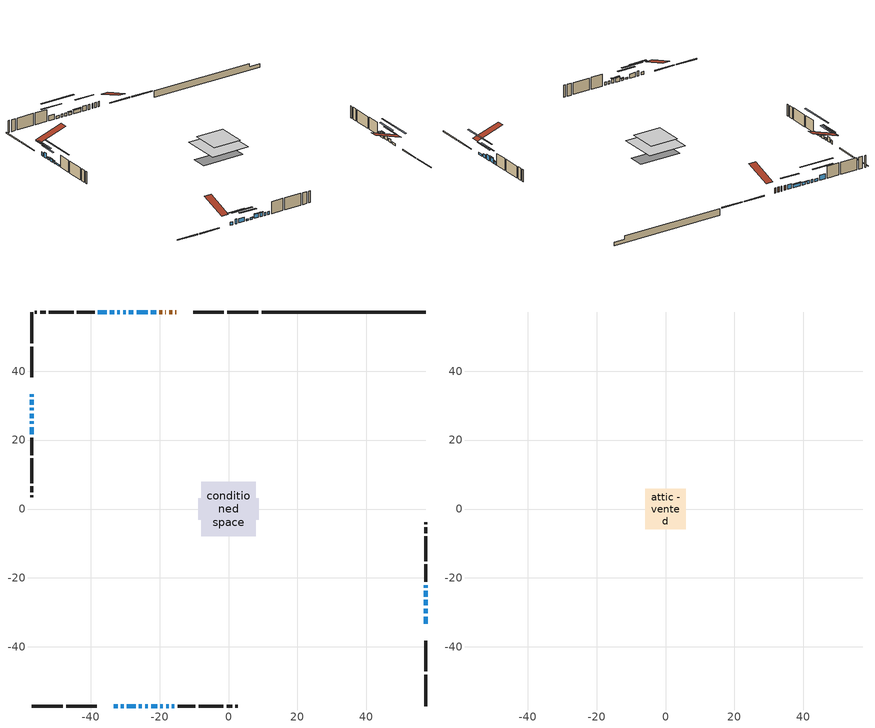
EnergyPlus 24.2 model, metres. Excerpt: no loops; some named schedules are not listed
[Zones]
conditioned space
 floor outside (Floor1 construction): -2.36,-2.36 -2.36,2.36 2.36,2.36 2.36,-2.36 z0.7
 floor adiabatic (AdiabaticFloorConstruction): -7.95,-7.95 -7.95,7.95 7.95,7.95 7.95,-7.95 z3.14
 floor foundation (Slab1 construction): -8.78,-3.11 -8.78,3.11 8.78,3.11 8.78,-3.11 z-2.04
 wall outside (RimJoist1 construction): 8.67,57.15 -0.43,57.15 / -57.15,-57.15 -48.04,-57.15 / -57.15,57.15 -57.15,48.04 / 57.15,-57.15 57.15,-48.04 z0.7:1
 wall outside (RimJoist2 construction): -1.36,57.15 -10.28,57.15 / -47.12,-57.15 -38.2,-57.15 / -57.15,47.12 -57.15,38.2 / 57.15,-47.12 57.15,-38.2 z0.7:1
 wall outside (AdiabaticWallConstruction 1): -15.14,57.15 -15.46,57.15 / -16.39,57.15 -17.21,57.15 / -18.14,57.15 -18.36,57.15 / -19.29,57.15 -20.1,57.15 z0.7:2.73
 wall outside (AdiabaticWallConstruction): -33.33,-57.15 -32.12,-57.15 / -29.85,57.15 -30.6,57.15 / -31.53,57.15 -32.27,57.15 / -18.09,-57.15 -17.34,-57.15 / -16.41,-57.15 -15.67,-57.15 z0.7:1.92; -21.02,57.15 -22.55,57.15 / -31.2,-57.15 -30.46,-57.15 / 57.15,-27.99 57.15,-26.34 / 57.15,-25.41 57.15,-23.76 z0.7:2.68; -57.15,33.33 -57.15,32.57 z0.7:2.15; -57.15,31.64 -57.15,30.29 / -35.35,57.15 -37.91,57.15 z0.7:2.73; -57.15,29.37 -57.15,28.62 / -57.15,25.45 -57.15,24.71 z0.7:1.74; -57.15,27.7 -57.15,26.38 / -27.61,57.15 -28.93,57.15 z0.7:1.82; -23.48,57.15 -26.68,57.15 / 57.15,-30.27 57.15,-28.92 z0.7:2.05; -29.53,-57.15 -26.94,-57.15 / -22.43,-57.15 -20.7,-57.15 / -19.78,-57.15 -19.01,-57.15 z0.7:2.4; -26.01,-57.15 -25.15,-57.15 / -24.22,-57.15 -23.36,-57.15 z0.7:1.36; 57.15,-33.33 57.15,-31.2 / -57.15,23.78 -57.15,21.65 z0.7:1.46; -33.2,57.15 -34.42,57.15 z0.7:1.72; 57.15,-22.83 57.15,-22.09 z0.7:1.84
 wall outside (Wall1 construction): -38.84,57.15 -43.97,57.15 / -14.74,-57.15 -9.61,-57.15 / -57.15,20.72 -57.15,15.59 / 57.15,-21.16 57.15,-16.03 z0.7:5.58
 wall outside (Wall2 construction): -44.9,57.15 -52.08,57.15 / -8.68,-57.15 -1.5,-57.15 / -57.15,14.66 -57.15,7.48 / 57.15,-15.1 57.15,-7.93 z0.7:5.58
 wall outside (Wall3 construction): -53.01,57.15 -54.65,57.15 / -0.57,-57.15 1.07,-57.15 / -57.15,6.55 -57.15,4.91 / 57.15,-7 57.15,-5.35 z0.7:5.58
 wall outside (Wall4 construction): -55.58,57.15 -56.22,57.15 / 2,-57.15 2.64,-57.15 / -57.15,3.98 -57.15,3.34 / 57.15,-4.43 57.15,-3.79 z0.7:5.58
 wall foundation (FoundationWall1 construction): 9.6,57.15,-2.04 9.6,57.15,0.7 52.39,57.15,0.7 52.39,57.15,-0.68 57.15,57.15,-0.68 57.15,57.15,-2.04
 window (WindowConstruction 19): -33.33,-57.15 -32.12,-57.15 z0.7:1.92
 window (WindowConstruction 5): -21.02,57.15 -22.55,57.15 z0.7:2.68
 window (WindowConstruction 6): -31.2,-57.15 -30.46,-57.15 z0.7:2.68
 window (WindowConstruction 7): -57.15,33.33 -57.15,32.57 z0.7:2.15
 window (WindowConstruction 8): -57.15,31.64 -57.15,30.29 z0.7:2.73
 window (WindowConstruction 9): -57.15,29.36 -57.15,28.63 z0.7:1.74
 window (WindowConstruction 10): -57.15,27.7 -57.15,26.38 z0.7:1.82
 window (WindowConstruction 11): -23.48,57.15 -26.68,57.15 z0.7:2.05
 window (WindowConstruction 12): -27.61,57.15 -28.93,57.15 z0.7:1.82
 window (WindowConstruction 13): -29.53,-57.15 -26.94,-57.15 z0.7:2.4
 window (WindowConstruction 14): -26.01,-57.15 -25.15,-57.15 z0.7:1.36
 window (WindowConstruction 15): -24.22,-57.15 -23.36,-57.15 z0.7:1.36
 window (WindowConstruction 16): -22.43,-57.15 -20.7,-57.15 z0.7:2.4
 window (WindowConstruction 17): -19.78,-57.15 -19.01,-57.15 z0.7:2.4
 window (WindowConstruction 18): -57.15,25.45 -57.15,24.71 z0.7:1.74
 window (WindowConstruction 25): -29.86,57.15 -30.6,57.15 z0.7:1.92
 window (WindowConstruction 20): -31.53,57.15 -32.27,57.15 z0.7:1.92
 window (WindowConstruction 26): -18.08,-57.15 -17.34,-57.15 z0.7:1.92
 window (WindowConstruction 22): 57.15,-33.33 57.15,-31.2 z0.7:1.46
 window (WindowConstruction 23): -33.2,57.15 -34.42,57.15 z0.7:1.71
 window (WindowConstruction 24): -57.15,23.78 -57.15,21.65 z0.7:1.46
 window (WindowConstruction 21): -16.41,-57.15 -15.67,-57.15 z0.7:1.92
 window (WindowConstruction): 57.15,-30.27 57.15,-28.92 z0.7:2.05
 window (WindowConstruction 1): 57.15,-27.99 57.15,-26.34 z0.7:2.68
 window (WindowConstruction 2): 57.15,-25.41 57.15,-23.76 z0.7:2.68
 window (WindowConstruction 3): 57.15,-22.83 57.15,-22.09 z0.7:1.84
 window (WindowConstruction 4): -35.35,57.15 -37.91,57.15 z0.7:2.73
 door (Door): -15.15,57.15 -15.46,57.15 z0.7:2.73
 door (Door 1): -16.39,57.15 -17.21,57.15 z0.7:2.73
 door (Door 2): -18.14,57.15 -18.36,57.15 z0.7:2.73
 door (Door 3): -19.29,57.15 -20.1,57.15 z0.7:2.73
 ceiling adiabatic (AdiabaticFloorConstruction): 7.95,-7.95 7.95,7.95 -7.95,7.95 -7.95,-7.95 z3.14
attic - vented
 floor to conditioned space (Floor2 construction Reversed): -5.86,-5.86 -5.86,5.86 5.86,5.86 5.86,-5.86 z5.58
 roof outside (Roof1 construction): -14.22,57.15,5.58 -14.22,45.73,9.38 -11.21,45.73,9.38 -11.21,57.15,5.58; -34.26,-57.15,5.58 -34.26,-45.73,9.38 -37.27,-45.73,9.38 -37.27,-57.15,5.58; -57.15,34.26,5.58 -45.73,34.26,9.38 -45.73,37.27,9.38 -57.15,37.27,5.58; 57.15,-34.26,5.58 45.73,-34.26,9.38 45.73,-37.27,9.38 57.15,-37.27,5.58
shading: -25.95,57.15 -17.63,57.15 -17.63,57.56 -25.95,57.56 z6.08; -27.06,-57.15 -34.59,-57.15 -34.59,-57.56 -27.06,-57.56 z6.08; -57.15,29.17 -57.15,36.73 -57.56,36.73 -57.56,29.17 z5.55; -57.15,26.89 -57.15,35.04 -57.56,35.04 -57.56,26.89 z6.13; -57.15,25.23 -57.15,32.76 -57.56,32.76 -57.56,25.23 z5.14; -57.15,26.18 -57.15,27.9 -57.56,27.9 -57.56,26.18 z2.02; -26.88,57.15 -23.28,57.15 -23.28,57.56 -26.88,57.56 z2.25; -29.13,57.15 -27.41,57.15 -27.41,57.56 -29.13,57.56 z2.02; -23.54,-57.15 -32.93,-57.15 -32.93,-57.56 -23.54,-57.56 z5.8; -21.75,-57.15 -29.41,-57.15 -29.41,-57.56 -21.75,-57.56 z4.76; -23.16,-57.15 -24.42,-57.15 -24.42,-57.56 -23.16,-57.56 z1.56; -20.5,-57.15 -22.63,-57.15 -22.63,-57.56 -20.5,-57.56 z2.6; -18.81,-57.15 -19.98,-57.15 -19.98,-57.56 -18.81,-57.56 z2.6; -57.15,24.51 -57.15,25.65 -57.56,25.65 -57.56,24.51 z1.94; 57.15,-24.45 57.15,-40.08 57.56,-40.08 57.56,-24.45 z8.21; -41.17,57.15 -26.45,57.15 -26.45,57.56 -41.17,57.56 z8.47; -57.15,14.9 -57.15,30.53 -57.56,30.53 -57.56,14.9 z8.21; 57.15,-25.52 57.15,-33.67 57.56,-33.67 57.56,-25.52 z5.45; 57.15,-22.94 57.15,-31.39 57.56,-31.39 57.56,-22.94 z6.08; 57.15,-23.56 57.15,-25.61 57.56,-25.61 57.56,-23.56 z2.88; 57.15,-21.89 57.15,-23.03 57.56,-23.03 57.56,-21.89 z2.04; -41.31,57.15 -31.95,57.15 -31.95,57.56 -41.31,57.56 z6.13
[Building]
Building 1: Terrain=Suburbs
[Site:Location]
Toronto City Centre_ON: Latitude {deg}=43.63; Longitude {deg}=-79.39; Time Zone {hr}=-5; Elevation {m}=77; Keep Site Location Information=Yes
[Site:GroundTemperature:Shallow]
5.01852, 3.26908, 3.12898, 3.95918, 7.29196, 10.6092, 13.4851, 15.3069, 15.4617, 13.9799, 11.1774, 7.9619
[Site:WaterMainsTemperature]
Calculation Method=Schedule; Temperature Schedule=mains temperature schedule
[Material] Roughness=Rough; Thermal Absorptance=0.9
Name | Thickness {m} | Conductivity {W/m-K} | Density {kg/m3} | Specific Heat {J/kg-K} | Solar Absorptance | Visible Absorptance
asphalt or fiberglass shingles | 0.00635 | 0.162714 | 1121.4 | 1465.45 | 0.4 | 0.4
ceiling loosefill ins | 0.169333 | 0.0480833 | 16.02 | 1046.75 | 0.7 | 0.7
ceiling stud and cavity | 0.1397 | 0.505323 | 65.682 | 1177.47 | 0.7 | 0.7
concrete 4.0 in. | 0.1016 | 1.803125 | 2242.8 | 837.4 | 0.7 | 0.7
concrete 8.0 in. | 0.2032 | 1.803125 | 2242.8 | 837.4 | 0.7 | 0.7
door material | 0.04445 | 0.0451087 | 512.64 | 1214.23 | 0.7 | 0.7
door material 1 | 0.04445 | 0.188738 | 512.64 | 1214.23 | 0.7 | 0.7
exterior vertical ins | 0.00568569 | 0.029427 | 32.04 | 1214.23 | 0.7 | 0.7
floor covering | 0.0127 | 0.0433444 | 54.468 | 1339.84 | 0.6 | 0.6
floor rigid ins; rim joist rigid ins; wall rigid ins | 0.051816 | 0.029427 | 32.04 | 1214.23 | 0.7 | 0.7
floor rigid ins 1; wall rigid ins 1 | 0.512978 | 0.029427 | 32.04 | 1214.23 | 0.7 | 0.7
floor stud and cavity | 0.1397 | 0.0876467 | 92.3553 | 1139.71 | 0.7 | 0.7
floor stud and cavity 1 | 0.1397 | 1.75129 | 37.0049 | 1207.88 | 0.7 | 0.7
furniture material conditioned space 1 | 0.1524 | 0.115458 | 640.8 | 1214.23 | 0.6 | 0.6
gypsum board | 0.0127 | 0.160291 | 801 | 837.4 | 0.6 | 0.6
gypsum board 1 | 0.0127 | 0.160291 | 801 | 837.4 | 0.7 | 0.7
osb sheathing 0.5 in. | 0.0127 | 0.115458 | 512.64 | 1214.23 | 0.7 | 0.7
osb sheathing 0.75 in. | 0.01905 | 0.115458 | 512.64 | 1214.23 | 0.7 | 0.7
osb sheathing 2.0 in. | 0.0508 | 0.115458 | 512.64 | 1214.23 | 0.7 | 0.7
rim joist stud and cavity | 0.0508 | 0.035201 | 125.044 | 1163.47 | 0.6 | 0.6
rim joist stud and cavity 1 | 0.0508 | 0.305033 | 125.044 | 1163.47 | 0.6 | 0.6
wall stud and cavity | 0.1397 | 0.155872 | 139.0536 | 1170.24 | 0.7 | 0.7
wall stud and cavity 1 | 0.1397 | 0.154959 | 139.0536 | 1170.24 | 0.7 | 0.7
wall stud and cavity 2 | 0.1397 | 0.221619 | 139.0536 | 1170.24 | 0.7 | 0.7
wall stud and cavity 3 | 0.1397 | 0.123847 | 139.0536 | 1170.24 | 0.7 | 0.7
wall stud and cavity 4 | 0.0889 | 0.380278 | 52.3479 | 1209.89 | 0.7 | 0.7
wall stud and cavity 5 | 0.0889 | 0.391764 | 83.0341 | 1211.67 | 0.7 | 0.7
wood siding | 0.0254 | 0.102417 | 544.68 | 1172.36 | 0.4 | 0.4
wood siding 1; wood siding 2; wood siding 3 | 0.0254 | 0.102417 | 544.68 | 1172.36 | 0.7 | 0.7
[WindowMaterial:SimpleGlazingSystem]
Name | U-Factor {W/m2-K} | Solar Heat Gain Coefficient
WindowMaterial | 2.21556 | 0.58
WindowMaterial 1 | 2.1355 | 0.61
WindowMaterial 10 | 2.10824 | 0.64
WindowMaterial 11 | 2.25019 | 0.56
WindowMaterial 12 | 2.274039 | 0.55
WindowMaterial 13 | 2.30356 | 0.57
WindowMaterial 14 | 2.30754 | 0.54
WindowMaterial 15 | 2.38022 | 0.51
WindowMaterial 16 | 1.893613 | 0.52
WindowMaterial 17 | 1.87204 | 0.53
WindowMaterial 18 | 3.01672 | 0.51
WindowMaterial 19 | 2.94518 | 0.59
WindowMaterial 2 | 2.36545 | 0.51
WindowMaterial 3 | 2.08439 | 0.63
WindowMaterial 4 | 2.18546 | 0.61
WindowMaterial 5 | 2.19284 | 0.61
WindowMaterial 6 | 2.32571 | 0.53
WindowMaterial 7 | 2.163318 | 0.6
WindowMaterial 8 | 2.254166 | 0.59
WindowMaterial 9 | 2.15367 | 0.62
[Construction]
AdiabaticFloorConstruction: floor stud and cavity 1, floor rigid ins 1, osb sheathing 0.75 in., floor covering
AdiabaticWallConstruction: wood siding 2, wall rigid ins 1, wall stud and cavity 4, gypsum board
AdiabaticWallConstruction 1: wood siding 3, wall rigid ins 1, wall stud and cavity 4, gypsum board
Door; Door 1; Door 2: door material
Door 3: door material 1
Floor1 construction: floor stud and cavity, floor rigid ins, osb sheathing 0.75 in., floor covering
Floor2 construction Reversed: gypsum board, ceiling stud and cavity, ceiling loosefill ins
FoundationWall1 construction: concrete 8.0 in., gypsum board 1
furniture construction conditioned space 1: furniture material conditioned space 1
PartitionWallConstruction: gypsum board, wall stud and cavity 5, gypsum board
RimJoist1 construction: wood siding 1, rim joist rigid ins, osb sheathing 2.0 in., rim joist stud and cavity
RimJoist2 construction: wood siding 1, rim joist rigid ins, osb sheathing 2.0 in., rim joist stud and cavity 1
Roof1 construction: asphalt or fiberglass shingles
Slab1 construction: concrete 4.0 in.
Wall1 construction: wood siding, wall rigid ins, osb sheathing 0.5 in., wall stud and cavity, gypsum board
Wall2 construction: wood siding, wall rigid ins, osb sheathing 0.5 in., wall stud and cavity 1, gypsum board
Wall3 construction: wood siding, wall rigid ins, osb sheathing 0.5 in., wall stud and cavity 2, gypsum board
Wall4 construction: wood siding, osb sheathing 0.5 in., wall stud and cavity 3, gypsum board
WindowConstruction: WindowMaterial
WindowConstruction 1; WindowConstruction 2: WindowMaterial 1
WindowConstruction 10: WindowMaterial 9
WindowConstruction 11: WindowMaterial 10
WindowConstruction 12: WindowMaterial 11
WindowConstruction 13; WindowConstruction 16: WindowMaterial 12
WindowConstruction 14; WindowConstruction 15: WindowMaterial 13
WindowConstruction 17: WindowMaterial 14
WindowConstruction 18: WindowMaterial 15
WindowConstruction 19: WindowMaterial 16
WindowConstruction 20; WindowConstruction 21; WindowConstruction 25; WindowConstruction 26: WindowMaterial 17
WindowConstruction 22; WindowConstruction 24: WindowMaterial 18
WindowConstruction 23: WindowMaterial 19
WindowConstruction 3: WindowMaterial 2
WindowConstruction 4: WindowMaterial 3
WindowConstruction 5: WindowMaterial 4
WindowConstruction 6: WindowMaterial 5
WindowConstruction 7: WindowMaterial 6
WindowConstruction 8: WindowMaterial 7
WindowConstruction 9: WindowMaterial 8
[Zone] Multiplier=1; Part of Total Floor Area=Yes
Name | Volume {m3}
attic - vented | 84.9866
conditioned space | 1177.6
[Space]
Name | Zone | Volume {m3}
attic - vented 1 | attic - vented | 84.9866
conditioned space 1 | conditioned space | 1177.6
[ZoneInfiltration:EffectiveLeakageArea]
infil attic - vented 1: Zone or Space=attic - vented 1; Schedule=Always On Discrete; Effective Air Leakage Area {cm2}=5789.9; Stack Coefficient=0.000264746; Wind Coefficient=1.09935e-05
[ZoneMixing]
whole house fan mix: Zone or Space=attic - vented; Schedule=Always On Continuous; Design Flow Rate Calculation Method=Flow/Zone; Design Flow Rate {m3/s}=0; Source Zone or Space=conditioned space
[SurfaceProperty:ExposedFoundationPerimeter]
Slab1: Exposed Perimeter Calculation Method=TotalExposedPerimeter; Total Exposed Perimeter {m}=47.548
[InternalMass] Zone or ZoneList=conditioned space; Space or SpaceList=conditioned space 1
Name | Construction | Surface Area {m2}
furniture mass conditioned space 1 | furniture construction conditioned space 1 | 153.684
partition wall mass | PartitionWallConstruction | 384.211
[Lights]
interior lighting: Zone or ZoneList or Space or SpaceList=conditioned space 1; Schedule=interior lighting schedule; Design Level Calculation Method=LightingLevel; Lighting Level {W}=343.2; Return Air Fraction=0; Fraction Radiant=0.6; Fraction Visible=0.2; Fraction Replaceable=1
[People]
occupants: Zone or ZoneList or Space or SpaceList=conditioned space 1; Number of People Schedule=occupants schedule; Number of People Calculation Method=People; Number of People=3; Fraction Radiant=0.314171; Sensible Heat Fraction=0.56303; Activity Level Schedule=occupants activity schedule; Carbon Dioxide Generation Rate {m3/s-W}=0; Enable ASHRAE 55 Comfort Warnings=No; Mean Radiant Temperature Calculation Type=EnclosureAveraged
[ElectricEquipment] Zone or ZoneList or Space or SpaceList=conditioned space 1; Design Level Calculation Method=EquipmentLevel
Name | Schedule | Design Level {W} | Fraction Latent | Fraction Radiant | Fraction Lost
clothes dryer | clothes dryer schedule | 140.772 | 0.015 | 0.081 | 0.85
clothes washer | clothes washer schedule | 32.1985 | 0.03 | 0.162 | 0.7
cooking range | cooking range schedule | 215.147 | 0.08 | 0.432 | 0.2
dishwasher | dishwasher schedule | 66.8632 | 0.3 | 0.18 | 0.4
fridge | fridge schedule | 72.9452 | 0 | 0.6 | 0
mech vent bath fan 0 | mech vent bath fan 0 schedule | 50.2 | 0 | 0 | 1
mech vent bath fan 1 | mech vent bath fan 1 schedule | 50.2 | 0 | 0 | 1
mech vent house fan | mech vent house fan schedule | 0 | 0 | 0 | 1
mech vent house fan cfis | mech vent house fan cfis schedule | 0 | 0 | 0 | 0
mech vent range fan 0 | mech vent range fan 0 schedule | 57 | 0 | 0 | 1
misc plug loads | misc plug loads schedule | 494.7 | 0.045 | 0.513 | 0.1
whole house fan | Always On Discrete | 0 | 0 | 0 | 1
[OtherEquipment] Zone or ZoneList or Space or SpaceList=conditioned space 1; Design Level Calculation Method=EquipmentLevel
Name | Fuel Type | Schedule | Design Level {W} | Fraction Latent | Fraction Radiant | Fraction Lost
clothes dryer 1 | Electricity | clothes dryer schedule | 0 | 0.015 | 0.081 | 0.85
cooking range 1 | Electricity | cooking range schedule | 0 | 0.08 | 0.432 | 0.2
general water use latent | None | general water use schedule | 62.594 | 1 | 0 | 0
general water use sensible | None | general water use schedule | -61.6891 | 0 | 0.6 | 0
mech vent house fan latent load | None | Always On Discrete | 0 | 1 | 0 | 0
mech vent house fan sensible load | None | Always On Discrete | 0 | 0 | 0 | 0
water heater energy adjustment1 | NaturalGas | Always On Discrete | 0.01 | 0 | 0 | 1
[ZoneInfiltration:DesignFlowRate] Zone or ZoneList or Space or SpaceList=conditioned space 1; Schedule=Always On Discrete; Design Flow Rate Calculation Method=Flow/Zone; Design Flow Rate {m3/s}=0
infil flow; natural vent flow; whole house fan flow
[Foundation:Kiva]
Foundation Kiva 1: Initial Indoor Air Temperature {C}=18; Wall Height Above Grade {m}=0.700004; Wall Depth Below Slab {m}=0.2032; Custom Block Material Name 1=exterior vertical ins; Custom Block Depth 1 {m}=2.74; Custom Block X Position 1 {m}=0.2159; Custom Block Z Position 1 {m}=0
[Foundation:Kiva:Settings]
Soil Conductivity {W/m-K}=0.849921; Soil Density {kg/m3}=1842.3; Soil Specific Heat {J/kg-K}=418.7; Ground Solar Absorptivity=0.9; Ground Thermal Absorptivity=0.9; Ground Surface Roughness {m}=0.03; Far-Field Width {m}=40; Deep-Ground Boundary Condition=ZeroFlux; Deep-Ground Depth {m}=40; Minimum Cell Dimension {m}=0.2; Maximum Cell Growth Coefficient=3; Simulation Timestep=Timestep
[Exterior:Lights]
exterior lighting: Schedule=exterior lighting schedule; Design Level {W}=75.6
[Schedule:Constant]
Name | Hourly Value
Always On Continuous; mech vent house fan schedule; mech vent house fan cfis schedule; Always On Discrete | 1
occupants activity schedule | 117.228
fridge schedule | 0
[Schedule:Week:Daily]
interior lighting schedule Week Rule - Jan1-Jan27: interior lighting schedule day, interior lighting schedule day, interior lighting schedule day, interior lighting schedule day, interior lighting schedule day, interior lighting schedule day, interior lighting schedule day, interior lighting schedule default day, interior lighting schedule default day, interior lighting schedule default day, interior lighting schedule default day, interior lighting schedule default day
interior lighting schedule Week Rule - Jan28-Feb3: interior lighting schedule day, interior lighting schedule day, interior lighting schedule day, interior lighting schedule day, interior lighting schedule day 1, interior lighting schedule day 1, interior lighting schedule day 1, interior lighting schedule default day, interior lighting schedule default day, interior lighting schedule default day, interior lighting schedule default day, interior lighting schedule default day
interior lighting schedule Week Rule - Feb4-Feb24: interior lighting schedule day 1, interior lighting schedule day 1, interior lighting schedule day 1, interior lighting schedule day 1, interior lighting schedule day 1, interior lighting schedule day 1, interior lighting schedule day 1, interior lighting schedule default day, interior lighting schedule default day, interior lighting schedule default day, interior lighting schedule default day, interior lighting schedule default day
interior lighting schedule Week Rule - Feb25-Mar3: interior lighting schedule day 1, interior lighting schedule day 1, interior lighting schedule day 1, interior lighting schedule day 1, interior lighting schedule day 2, interior lighting schedule day 2, interior lighting schedule day 2, interior lighting schedule default day, interior lighting schedule default day, interior lighting schedule default day, interior lighting schedule default day, interior lighting schedule default day
interior lighting schedule Week Rule - Mar4-Mar31: interior lighting schedule day 2, interior lighting schedule day 2, interior lighting schedule day 2, interior lighting schedule day 2, interior lighting schedule day 2, interior lighting schedule day 2, interior lighting schedule day 2, interior lighting schedule default day, interior lighting schedule default day, interior lighting schedule default day, interior lighting schedule default day, interior lighting schedule default day
interior lighting schedule Week Rule - Apr1-Apr28: interior lighting schedule day 3, interior lighting schedule day 3, interior lighting schedule day 3, interior lighting schedule day 3, interior lighting schedule day 3, interior lighting schedule day 3, interior lighting schedule day 3, interior lighting schedule default day, interior lighting schedule default day, interior lighting schedule default day, interior lighting schedule default day, interior lighting schedule default day
interior lighting schedule Week Rule - Apr29-May5: interior lighting schedule day 3, interior lighting schedule day 3, interior lighting schedule day 4, interior lighting schedule day 4, interior lighting schedule day 4, interior lighting schedule day 4, interior lighting schedule day 4, interior lighting schedule default day, interior lighting schedule default day, interior lighting schedule default day, interior lighting schedule default day, interior lighting schedule default day
interior lighting schedule Week Rule - May6-May26: interior lighting schedule day 4, interior lighting schedule day 4, interior lighting schedule day 4, interior lighting schedule day 4, interior lighting schedule day 4, interior lighting schedule day 4, interior lighting schedule day 4, interior lighting schedule default day, interior lighting schedule default day, interior lighting schedule default day, interior lighting schedule default day, interior lighting schedule default day
interior lighting schedule Week Rule - May27-Jun2: interior lighting schedule day 4, interior lighting schedule day 4, interior lighting schedule day 4, interior lighting schedule day 4, interior lighting schedule day 4, interior lighting schedule day 5, interior lighting schedule day 5, interior lighting schedule default day, interior lighting schedule default day, interior lighting schedule default day, interior lighting schedule default day, interior lighting schedule default day
interior lighting schedule Week Rule - Jun3-Jun30: interior lighting schedule day 5, interior lighting schedule day 5, interior lighting schedule day 5, interior lighting schedule day 5, interior lighting schedule day 5, interior lighting schedule day 5, interior lighting schedule day 5, interior lighting schedule default day, interior lighting schedule default day, interior lighting schedule default day, interior lighting schedule default day, interior lighting schedule default day
interior lighting schedule Week Rule - Jul1-Jul28: interior lighting schedule day 6, interior lighting schedule day 6, interior lighting schedule day 6, interior lighting schedule day 6, interior lighting schedule day 6, interior lighting schedule day 6, interior lighting schedule day 6, interior lighting schedule default day, interior lighting schedule default day, interior lighting schedule default day, interior lighting schedule default day, interior lighting schedule default day
interior lighting schedule Week Rule - Jul29-Aug4: interior lighting schedule day 6, interior lighting schedule day 6, interior lighting schedule day 6, interior lighting schedule day 7, interior lighting schedule day 7, interior lighting schedule day 7, interior lighting schedule day 7, interior lighting schedule default day, interior lighting schedule default day, interior lighting schedule default day, interior lighting schedule default day, interior lighting schedule default day
interior lighting schedule Week Rule - Aug5-Aug25: interior lighting schedule day 7, interior lighting schedule day 7, interior lighting schedule day 7, interior lighting schedule day 7, interior lighting schedule day 7, interior lighting schedule day 7, interior lighting schedule day 7, interior lighting schedule default day, interior lighting schedule default day, interior lighting schedule default day, interior lighting schedule default day, interior lighting schedule default day
interior lighting schedule Week Rule - Aug26-Sep1: interior lighting schedule day 7, interior lighting schedule day 7, interior lighting schedule day 7, interior lighting schedule day 7, interior lighting schedule day 7, interior lighting schedule day 7, interior lighting schedule day 8, interior lighting schedule default day, interior lighting schedule default day, interior lighting schedule default day, interior lighting schedule default day, interior lighting schedule default day
interior lighting schedule Week Rule - Sep2-Sep29: interior lighting schedule day 8, interior lighting schedule day 8, interior lighting schedule day 8, interior lighting schedule day 8, interior lighting schedule day 8, interior lighting schedule day 8, interior lighting schedule day 8, interior lighting schedule default day, interior lighting schedule default day, interior lighting schedule default day, interior lighting schedule default day, interior lighting schedule default day
interior lighting schedule Week Rule - Sep30-Oct6: interior lighting schedule day 8, interior lighting schedule day 9, interior lighting schedule day 9, interior lighting schedule day 9, interior lighting schedule day 9, interior lighting schedule day 9, interior lighting schedule day 9, interior lighting schedule default day, interior lighting schedule default day, interior lighting schedule default day, interior lighting schedule default day, interior lighting schedule default day
interior lighting schedule Week Rule - Oct7-Oct27: interior lighting schedule day 9, interior lighting schedule day 9, interior lighting schedule day 9, interior lighting schedule day 9, interior lighting schedule day 9, interior lighting schedule day 9, interior lighting schedule day 9, interior lighting schedule default day, interior lighting schedule default day, interior lighting schedule default day, interior lighting schedule default day, interior lighting schedule default day
interior lighting schedule Week Rule - Oct28-Nov3: interior lighting schedule day 9, interior lighting schedule day 9, interior lighting schedule day 9, interior lighting schedule day 9, interior lighting schedule day 10, interior lighting schedule day 10, interior lighting schedule day 10, interior lighting schedule default day, interior lighting schedule default day, interior lighting schedule default day, interior lighting schedule default day, interior lighting schedule default day
interior lighting schedule Week Rule - Nov4-Nov24: interior lighting schedule day 10, interior lighting schedule day 10, interior lighting schedule day 10, interior lighting schedule day 10, interior lighting schedule day 10, interior lighting schedule day 10, interior lighting schedule day 10, interior lighting schedule default day, interior lighting schedule default day, interior lighting schedule default day, interior lighting schedule default day, interior lighting schedule default day
interior lighting schedule Week Rule - Nov25-Dec1: interior lighting schedule day 10, interior lighting schedule day 10, interior lighting schedule day 10, interior lighting schedule day 10, interior lighting schedule day 10, interior lighting schedule day 10, interior lighting schedule day 11, interior lighting schedule default day, interior lighting schedule default day, interior lighting schedule default day, interior lighting schedule default day, interior lighting schedule default day
interior lighting schedule Week Rule - Dec2-Dec31: interior lighting schedule day 11, interior lighting schedule day 11, interior lighting schedule day 11, interior lighting schedule day 11, interior lighting schedule day 11, interior lighting schedule day 11, interior lighting schedule day 11, interior lighting schedule default day, interior lighting schedule default day, interior lighting schedule default day, interior lighting schedule default day, interior lighting schedule default day
occupants schedule Week Rule - Jan1-Dec31: occupants schedule day, occupants schedule day, occupants schedule day, occupants schedule day, occupants schedule day, occupants schedule day, occupants schedule day, occupants schedule default day, occupants schedule default day, occupants schedule default day, occupants schedule default day, occupants schedule default day
clothes dryer schedule Week Rule - Jan1-Dec31: clothes dryer schedule day, clothes dryer schedule day, clothes dryer schedule day, clothes dryer schedule day, clothes dryer schedule day, clothes dryer schedule day, clothes dryer schedule day, clothes dryer schedule default day, clothes dryer schedule default day, clothes dryer schedule default day, clothes dryer schedule default day, clothes dryer schedule default day
clothes washer schedule Week Rule - Jan1-Dec31: clothes washer schedule day, clothes washer schedule day, clothes washer schedule day, clothes washer schedule day, clothes washer schedule day, clothes washer schedule day, clothes washer schedule day, clothes washer schedule default day, clothes washer schedule default day, clothes washer schedule default day, clothes washer schedule default day, clothes washer schedule default day
cooking range schedule Week Rule - Jan1-Dec31: cooking range schedule day, cooking range schedule day, cooking range schedule day, cooking range schedule day, cooking range schedule day, cooking range schedule day, cooking range schedule day, cooking range schedule default day, cooking range schedule default day, cooking range schedule default day, cooking range schedule default day, cooking range schedule default day
dishwasher schedule Week Rule - Jan1-Dec31: dishwasher schedule day, dishwasher schedule day, dishwasher schedule day, dishwasher schedule day, dishwasher schedule day, dishwasher schedule day, dishwasher schedule day, dishwasher schedule default day, dishwasher schedule default day, dishwasher schedule default day, dishwasher schedule default day, dishwasher schedule default day
mech vent bath fan 0 schedule Week Rule - Jan1-Dec31: mech vent bath fan 0 schedule day, mech vent bath fan 0 schedule day, mech vent bath fan 0 schedule day, mech vent bath fan 0 schedule day, mech vent bath fan 0 schedule day, mech vent bath fan 0 schedule day, mech vent bath fan 0 schedule day, mech vent bath fan 0 schedule default day, mech vent bath fan 0 schedule default day, mech vent bath fan 0 schedule default day, mech vent bath fan 0 schedule default day, mech vent bath fan 0 schedule default day
mech vent bath fan 1 schedule Week Rule - Jan1-Dec31: mech vent bath fan 1 schedule day, mech vent bath fan 1 schedule day, mech vent bath fan 1 schedule day, mech vent bath fan 1 schedule day, mech vent bath fan 1 schedule day, mech vent bath fan 1 schedule day, mech vent bath fan 1 schedule day, mech vent bath fan 1 schedule default day, mech vent bath fan 1 schedule default day, mech vent bath fan 1 schedule default day, mech vent bath fan 1 schedule default day, mech vent bath fan 1 schedule default day
mech vent range fan 0 schedule Week Rule - Jan1-Dec31: mech vent range fan 0 schedule day, mech vent range fan 0 schedule day, mech vent range fan 0 schedule day, mech vent range fan 0 schedule day, mech vent range fan 0 schedule day, mech vent range fan 0 schedule day, mech vent range fan 0 schedule day, mech vent range fan 0 schedule default day, mech vent range fan 0 schedule default day, mech vent range fan 0 schedule default day, mech vent range fan 0 schedule default day, mech vent range fan 0 schedule default day
misc plug loads schedule Week Rule - Jan1-Dec31: misc plug loads schedule day, misc plug loads schedule day, misc plug loads schedule day, misc plug loads schedule day, misc plug loads schedule day, misc plug loads schedule day, misc plug loads schedule day, misc plug loads schedule default day, misc plug loads schedule default day, misc plug loads schedule default day, misc plug loads schedule default day, misc plug loads schedule default day
general water use schedule Week Rule - Jan1-Dec31: general water use schedule day, general water use schedule day, general water use schedule day, general water use schedule day, general water use schedule day, general water use schedule day, general water use schedule day, general water use schedule default day, general water use schedule default day, general water use schedule default day, general water use schedule default day, general water use schedule default day
[Schedule:Year]
interior lighting schedule: interior lighting schedule Week Rule - Jan1-Jan27, 1, 1, 1, 27, interior lighting schedule Week Rule - Jan28-Feb3, 1, 28, 2, 3, interior lighting schedule Week Rule - Feb4-Feb24, 2, 4, 2, 24, interior lighting schedule Week Rule - Feb25-Mar3, 2, 25, 3, 3, interior lighting schedule Week Rule - Mar4-Mar31, 3, 4, 3, 31, interior lighting schedule Week Rule - Apr1-Apr28, 4, 1, 4, 28, interior lighting schedule Week Rule - Apr29-May5, 4, 29, 5, 5, interior lighting schedule Week Rule - May6-May26, 5, 6, 5, 26, interior lighting schedule Week Rule - May27-Jun2, 5, 27, 6, 2, interior lighting schedule Week Rule - Jun3-Jun30, 6, 3, 6, 30, interior lighting schedule Week Rule - Jul1-Jul28, 7, 1, 7, 28, interior lighting schedule Week Rule - Jul29-Aug4, 7, 29, 8, 4, interior lighting schedule Week Rule - Aug5-Aug25, 8, 5, 8, 25, interior lighting schedule Week Rule - Aug26-Sep1, 8, 26, 9, 1, interior lighting schedule Week Rule - Sep2-Sep29, 9, 2, 9, 29, interior lighting schedule Week Rule - Sep30-Oct6, 9, 30, 10, 6, interior lighting schedule Week Rule - Oct7-Oct27, 10, 7, 10, 27, interior lighting schedule Week Rule - Oct28-Nov3, 10, 28, 11, 3, interior lighting schedule Week Rule - Nov4-Nov24, 11, 4, 11, 24, interior lighting schedule Week Rule - Nov25-Dec1, 11, 25, 12, 1, interior lighting schedule Week Rule - Dec2-Dec31, 12, 2, 12, 31
occupants schedule: occupants schedule Week Rule - Jan1-Dec31, 1, 1, 12, 31
clothes dryer schedule: clothes dryer schedule Week Rule - Jan1-Dec31, 1, 1, 12, 31
clothes washer schedule: clothes washer schedule Week Rule - Jan1-Dec31, 1, 1, 12, 31
cooking range schedule: cooking range schedule Week Rule - Jan1-Dec31, 1, 1, 12, 31
dishwasher schedule: dishwasher schedule Week Rule - Jan1-Dec31, 1, 1, 12, 31
mech vent bath fan 0 schedule: mech vent bath fan 0 schedule Week Rule - Jan1-Dec31, 1, 1, 12, 31
mech vent bath fan 1 schedule: mech vent bath fan 1 schedule Week Rule - Jan1-Dec31, 1, 1, 12, 31
mech vent range fan 0 schedule: mech vent range fan 0 schedule Week Rule - Jan1-Dec31, 1, 1, 12, 31
misc plug loads schedule: misc plug loads schedule Week Rule - Jan1-Dec31, 1, 1, 12, 31
general water use schedule: general water use schedule Week Rule - Jan1-Dec31, 1, 1, 12, 31
exterior lighting schedule: exterior lighting schedule Week Rule - Jan1-Jan27, 1, 1, 1, 27, exterior lighting schedule Week Rule - Jan28-Feb3, 1, 28, 2, 3, exterior lighting schedule Week Rule - Feb4-Feb24, 2, 4, 2, 24, exterior lighting schedule Week Rule - Feb25-Mar3, 2, 25, 3, 3, exterior lighting schedule Week Rule - Mar4-Mar31, 3, 4, 3, 31, exterior lighting schedule Week Rule - Apr1-Apr28, 4, 1, 4, 28, exterior lighting schedule Week Rule - Apr29-May5, 4, 29, 5, 5, exterior lighting schedule Week Rule - May6-May26, 5, 6, 5, 26, exterior lighting schedule Week Rule - May27-Jun2, 5, 27, 6, 2, exterior lighting schedule Week Rule - Jun3-Jun30, 6, 3, 6, 30, exterior lighting schedule Week Rule - Jul1-Jul28, 7, 1, 7, 28, exterior lighting schedule Week Rule - Jul29-Aug4, 7, 29, 8, 4, exterior lighting schedule Week Rule - Aug5-Aug25, 8, 5, 8, 25, exterior lighting schedule Week Rule - Aug26-Sep1, 8, 26, 9, 1, exterior lighting schedule Week Rule - Sep2-Sep29, 9, 2, 9, 29, exterior lighting schedule Week Rule - Sep30-Oct6, 9, 30, 10, 6, exterior lighting schedule Week Rule - Oct7-Oct27, 10, 7, 10, 27, exterior lighting schedule Week Rule - Oct28-Nov3, 10, 28, 11, 3, exterior lighting schedule Week Rule - Nov4-Nov24, 11, 4, 11, 24, exterior lighting schedule Week Rule - Nov25-Dec1, 11, 25, 12, 1, exterior lighting schedule Week Rule - Dec2-Dec31, 12, 2, 12, 31
[Schedule:Compact]
mains temperature schedule: Through: 01/01, For: AllDays, Until: 24:00, 8.80333, Through: 01/02, For: AllDays, Until: 24:00, 8.74333, Through: 01/03, For: AllDays, Until: 24:00, 8.68389, Through: 01/04, For: AllDays, Until: 24:00, 8.62611, Through: 01/05, For: AllDays, Until: 24:00, 8.56944, Through: 01/06, For: AllDays, Until: 24:00, 8.51389, Through: 01/07, For: AllDays, Until: 24:00, 8.45944, Through: 01/08, For: AllDays, Until: 24:00, 8.40611, Through: 01/09, For: AllDays, Until: 24:00, 8.35389, Through: 01/10, For: AllDays, Until: 24:00, 8.30278, Through: 01/11, For: AllDays, Until: 24:00, 8.25333, Through: 01/12, For: AllDays, Until: 24:00, 8.205, Through: 01/13, For: AllDays, Until: 24:00, 8.15778, Through: 01/14, For: AllDays, Until: 24:00, 8.11222, Through: 01/15, For: AllDays, Until: 24:00, 8.06778, Through: 01/16, For: AllDays, Until: 24:00, 8.02444, Through: 01/17, For: AllDays, Until: 24:00, 7.98222, Through: 01/18, For: AllDays, Until: 24:00, 7.94167, Through: 01/19, For: AllDays, Until: 24:00, 7.90222, Through: 01/20, For: AllDays, Until: 24:00, 7.86444, Through: 01/21, For: AllDays, Until: 24:00, 7.82778, Through: 01/22, For: AllDays, Until: 24:00, 7.79278, Through: 01/23, For: AllDays, Until: 24:00, 7.75889, Through: 01/24, For: AllDays, Until: 24:00, 7.72667, Through: 01/25, For: AllDays, Until: 24:00, 7.69556, Through: 01/26, For: AllDays, Until: 24:00, 7.66611, Through: 01/27, For: AllDays, Until: 24:00, 7.63778, Through: 01/28, For: AllDays, Until: 24:00, 7.61111, Through: 01/29, For: AllDays, Until: 24:00, 7.58556, Through: 01/30, For: AllDays, Until: 24:00, 7.56167, Through: 01/31, For: AllDays, Until: 24:00, 7.53944, Through: 02/01, For: AllDays, Until: 24:00, 7.51833, Through: 02/02, For: AllDays, Until: 24:00, 7.49889, Through: 02/03, For: AllDays, Until: 24:00, 7.48111, Through: 02/04, For: AllDays, Until: 24:00, 7.46444, Through: 02/05, For: AllDays, Until: 24:00, 7.44944, Through: 02/06, For: AllDays, Until: 24:00, 7.43556, Through: 02/07, For: AllDays, Until: 24:00, 7.42333, Through: 02/08, For: AllDays, Until: 24:00, 7.41278, Through: 02/09, For: AllDays, Until: 24:00, 7.40389, Through: 02/10, For: AllDays, Until: 24:00, 7.39611, Through: 02/11, For: AllDays, Until: 24:00, 7.39, Through: 02/12, For: AllDays, Until: 24:00, 7.38556, Through: 02/13, For: AllDays, Until: 24:00, 7.38222, Through: 02/14, For: AllDays, Until: 24:00, 7.38056, Through: 02/15, For: AllDays, Until: 24:00, 7.38056, Through: 02/16, For: AllDays, Until: 24:00, 7.38222, Through: 02/17, For: AllDays, Until: 24:00, 7.385, Through: 02/18, For: AllDays, Until: 24:00, 7.38944, Through: 02/19, For: AllDays, Until: 24:00, 7.395, Through: 02/20, For: AllDays, Until: 24:00, 7.40278, Through: 02/21, For: AllDays, Until: 24:00, 7.41167, Through: 02/22, For: AllDays, Until: 24:00, 7.42222, Through: 02/23, For: AllDays, Until: 24:00, 7.43389, Through: 02/24, For: AllDays, Until: 24:00, 7.44722, Through: 02/25, For: AllDays, Until: 24:00, 7.46222, Through: 02/26, For: AllDays, Until: 24:00, 7.47833, Through: 02/27, For: AllDays, Until: 24:00, 7.49611, Through: 02/28, For: AllDays, Until: 24:00, 7.51556, Through: 03/01, For: AllDays, Until: 24:00, 7.53667, Through: 03/02, For: AllDays, Until: 24:00, 7.55889, Through: 03/03, For: AllDays, Until: 24:00, 7.58222, Through: 03/04, For: AllDays, Until: 24:00, 7.60722, Through: 03/05, For: AllDays, Until: 24:00, 7.63389, Through: 03/06, For: AllDays, Until: 24:00, 7.66222, Through: 03/07, For: AllDays, Until: 24:00, 7.69111, Through: 03/08, For: AllDays, Until: 24:00, 7.72222, Through: 03/09, For: AllDays, Until: 24:00, 7.75444, Through: 03/10, For: AllDays, Until: 24:00, 7.78778, Through: 03/11, For: AllDays, Until: 24:00, 7.82278, Through: 03/12, For: AllDays, Until: 24:00, 7.85944, Through: 03/13, For: AllDays, Until: 24:00, 7.89722, Through: 03/14, For: AllDays, Until: 24:00, 7.93611, Through: 03/15, For: AllDays, Until: 24:00, 7.97667, Through: 03/16, For: AllDays, Until: 24:00, 8.01833, Through: 03/17, For: AllDays, Until: 24:00, 8.06167, Through: 03/18, For: AllDays, Until: 24:00, 8.10611, Through: 03/19, For: AllDays, Until: 24:00, 8.15167, Through: 03/20, For: AllDays, Until: 24:00, 8.19833, Through: 03/21, For: AllDays, Until: 24:00, 8.24667, Through: 03/22, For: AllDays, Until: 24:00, 8.29611, Through: 03/23, For: AllDays, Until: 24:00, 8.34667, Through: 03/24, For: AllDays, Until: 24:00, 8.39889, Through: 03/25, For: AllDays, Until: 24:00, 8.45167, Through: 03/26, For: AllDays, Until: 24:00, 8.50611, Through: 03/27, For: AllDays, Until: 24:00, 8.56167, Through: 03/28, For: AllDays, Until: 24:00, 8.61833, Through: 03/29, For: AllDays, Until: 24:00, 8.67611, Through: 03/30, For: AllDays, Until: 24:00, 8.735, Through: 03/31, For: AllDays, Until: 24:00, 8.795, Through: 04/01, For: AllDays, Until: 24:00, 8.85611, Through: 04/02, For: AllDays, Until: 24:00, 8.91833, Through: 04/03, For: AllDays, Until: 24:00, 8.98167, Through: 04/04, For: AllDays, Until: 24:00, 9.04556, Through: 04/05, For: AllDays, Until: 24:00, 9.11111, Through: 04/06, For: AllDays, Until: 24:00, 9.17722, Through: 04/07, For: AllDays, Until: 24:00, 9.24444, Through: 04/08, For: AllDays, Until: 24:00, 9.31222, Through: 04/09, For: AllDays, Until: 24:00, 9.38167, Through: 04/10, For: AllDays, Until: 24:00, 9.45167, Through: 04/11, For: AllDays, Until: 24:00, 9.52222, Through: 04/12, For: AllDays, Until: 24:00, 9.59444, Through: 04/13, For: AllDays, Until: 24:00, 9.66667, Through: 04/14, For: AllDays, Until: 24:00, 9.74, Through: 04/15, For: AllDays, Until: 24:00, 9.81444, Through: 04/16, For: AllDays, Until: 24:00, 9.88944, Through: 04/17, For: AllDays, Until: 24:00, 9.96556, Through: 04/18, For: AllDays, Until: 24:00, 10.0417, Through: 04/19, For: AllDays, Until: 24:00, 10.1189, Through: 04/20, For: AllDays, Until: 24:00, 10.1972, Through: 04/21, For: AllDays, Until: 24:00, 10.2756, Through: 04/22, For: AllDays, Until: 24:00, 10.355, Through: 04/23, For: AllDays, Until: 24:00, 10.435, Through: 04/24, For: AllDays, Until: 24:00, 10.515, Through: 04/25, For: AllDays, Until: 24:00, 10.5961, Through: 04/26, For: AllDays, Until: 24:00, 10.6778, Through: 04/27, For: AllDays, Until: 24:00, 10.76, Through: 04/28, For: AllDays, Until: 24:00, 10.8428, Through: 04/29, For: AllDays, Until: 24:00, 10.9261, Through: 04/30, For: AllDays, Until: 24:00, 11.0094, Through: 05/01, For: AllDays, Until: 24:00, 11.0933, Through: 05/02, For: AllDays, Until: 24:00, 11.1778, Through: 05/03, For: AllDays, Until: 24:00, 11.2628, Through: 05/04, For: AllDays, Until: 24:00, 11.3478, Through: 05/05, For: AllDays, Until: 24:00, 11.4333, Through: 05/06, For: AllDays, Until: 24:00, 11.5189, Through: 05/07, For: AllDays, Until: 24:00, 11.605, Through: 05/08, For: AllDays, Until: 24:00, 11.6917, Through: 05/09, For: AllDays, Until: 24:00, 11.7778, Through: 05/10, For: AllDays, Until: 24:00, 11.865, Through: 05/11, For: AllDays, Until: 24:00, 11.9517, Through: 05/12, For: AllDays, Until: 24:00, 12.0389, Through: 05/13, For: AllDays, Until: 24:00, 12.1261, Through: 05/14, For: AllDays, Until: 24:00, 12.2133, Through: 05/15, For: AllDays, Until: 24:00, 12.3006, Through: 05/16, For: AllDays, Until: 24:00, 12.3883, Through: 05/17, For: AllDays, Until: 24:00, 12.4756, Through: 05/18, For: AllDays, Until: 24:00, 12.5628, Through: 05/19, For: AllDays, Until: 24:00, 12.6506, Through: 05/20, For: AllDays, Until: 24:00, 12.7378, Through: 05/21, For: AllDays, Until: 24:00, 12.825, Through: 05/22, For: AllDays, Until: 24:00, 12.9122, Through: 05/23, For: AllDays, Until: 24:00, 12.9994, Through: 05/24, For: AllDays, Until: 24:00, 13.0861, Through: 05/25, For: AllDays, Until: 24:00, 13.1728, Through: 05/26, For: AllDays, Until: 24:00, 13.2594, Through: 05/27, For: AllDays, Until: 24:00, 13.3456, Through: 05/28, For: AllDays, Until: 24:00, 13.4317, Through: 05/29, For: AllDays, Until: 24:00, 13.5172, Through: 05/30, For: AllDays, Until: 24:00, 13.6028, Through: 05/31, For: AllDays, Until: 24:00, 13.6878, Through: 06/01, For: AllDays, Until: 24:00, 13.7722, Through: 06/02, For: AllDays, Until: 24:00, 13.8567, Through: 06/03, For: AllDays, Until: 24:00, 13.9406, Through: 06/04, For: AllDays, Until: 24:00, 14.0239, Through: 06/05, For: AllDays, Until: 24:00, 14.1067, Through: 06/06, For: AllDays, Until: 24:00, 14.1894, Through: 06/07, For: AllDays, Until: 24:00, 14.2711, Through: 06/08, For: AllDays, Until: 24:00, 14.3528, Through: 06/09, For: AllDays, Until: 24:00, 14.4339, Through: 06/10, For: AllDays, Until: 24:00, 14.5139, Through: 06/11, For: AllDays, Until: 24:00, 14.5939, Through: 06/12, For: AllDays, Until: 24:00, 14.6728, Through: 06/13, For: AllDays, Until: 24:00, 14.7511, Through: 06/14, For: AllDays, Until: 24:00, 14.8289, Through: 06/15, For: AllDays, Until: 24:00, 14.9061, Through: 06/16, For: AllDays, Until: 24:00, 14.9822, Through: 06/17, For: AllDays, Until: 24:00, 15.0578, Through: 06/18, For: AllDays, Until: 24:00, 15.1328, Through: 06/19, For: AllDays, Until: 24:00, 15.2067, Through: 06/20, For: AllDays, Until: 24:00, 15.28, Through: 06/21, For: AllDays, Until: 24:00, 15.3522, Through: 06/22, For: AllDays, Until: 24:00, 15.4239, Through: 06/23, For: AllDays, Until: 24:00, 15.4944, Through: 06/24, For: AllDays, Until: 24:00, 15.5639, Through: 06/25, For: AllDays, Until: 24:00, 15.6328, Through: 06/26, For: AllDays, Until: 24:00, 15.7006, Through: 06/27, For: AllDays, Until: 24:00, 15.7678, Through: 06/28, For: AllDays, Until: 24:00, 15.8333, Through: 06/29, For: AllDays, Until: 24:00, 15.8983, Through: 06/30, For: AllDays, Until: 24:00, 15.9622, Through: 07/01, For: AllDays, Until: 24:00, 16.025, Through: 07/02, For: AllDays, Until: 24:00, 16.0872, Through: 07/03, For: AllDays, Until: 24:00, 16.1478, Through: 07/04, For: AllDays, Until: 24:00, 16.2072, Through: 07/05, For: AllDays, Until: 24:00, 16.2661, Through: 07/06, For: AllDays, Until: 24:00, 16.3233, Through: 07/07, For: AllDays, Until: 24:00, 16.3794, Through: 07/08, For: AllDays, Until: 24:00, 16.435, Through: 07/09, For: AllDays, Until: 24:00, 16.4889, Through: 07/10, For: AllDays, Until: 24:00, 16.5417, Through: 07/11, For: AllDays, Until: 24:00, 16.5928, Through: 07/12, For: AllDays, Until: 24:00, 16.6433, Through: 07/13, For: AllDays, Until: 24:00, 16.6922, Through: 07/14, For: AllDays, Until: 24:00, 16.74, Through: 07/15, For: AllDays, Until: 24:00, 16.7867, Through: 07/16, For: AllDays, Until: 24:00, 16.8322, Through: 07/17, For: AllDays, Until: 24:00, 16.8761, Through: 07/18, For: AllDays, Until: 24:00, 16.9189, Through: 07/19, For: AllDays, Until: 24:00, 16.96, Through: 07/20, For: AllDays, Until: 24:00, 17, Through: 07/21, For: AllDays, Until: 24:00, 17.0389, Through: 07/22, For: AllDays, Until: 24:00, 17.0761, Through: 07/23, For: AllDays, Until: 24:00, 17.1122, Through: 07/24, For: AllDays, Until: 24:00, 17.1467, Through: 07/25, For: AllDays, Until: 24:00, 17.18, Through: 07/26, For: AllDays, Until: 24:00, 17.2117, Through: 07/27, For: AllDays, Until: 24:00, 17.2422, Through: 07/28, For: AllDays, Until: 24:00, 17.2711, Through: 07/29, For: AllDays, Until: 24:00, 17.2983, Through: 07/30, For: AllDays, Until: 24:00, 17.3244, Through: 07/31, For: AllDays, Until: 24:00, 17.3494, Through: 08/01, For: AllDays, Until: 24:00, 17.3728, Through: 08/02, For: AllDays, Until: 24:00, 17.3944, Through: 08/03, For: AllDays, Until: 24:00, 17.4144, Through: 08/04, For: AllDays, Until: 24:00, 17.4333, Through: 08/05, For: AllDays, Until: 24:00, 17.4506, Through: 08/06, For: AllDays, Until: 24:00, 17.4667, Through: 08/07, For: AllDays, Until: 24:00, 17.4811, Through: 08/08, For: AllDays, Until: 24:00, 17.4939, Through: 08/09, For: AllDays, Until: 24:00, 17.5056, Through: 08/10, For: AllDays, Until: 24:00, 17.5156, Through: 08/11, For: AllDays, Until: 24:00, 17.5239, Through: 08/12, For: AllDays, Until: 24:00, 17.5311, Through: 08/13, For: AllDays, Until: 24:00, 17.5361, Through: 08/14, For: AllDays, Until: 24:00, 17.54, Through: 08/15, For: AllDays, Until: 24:00, 17.5428, Through: 08/16, For: AllDays, Until: 24:00, 17.5439, Through: 08/17, For: AllDays, Until: 24:00, 17.5433, Through: 08/18, For: AllDays, Until: 24:00, 17.5411, Through: 08/19, For: AllDays, Until: 24:00, 17.5372, Through: 08/20, For: AllDays, Until: 24:00, 17.5322, Through: 08/21, For: AllDays, Until: 24:00, 17.5256, Through: 08/22, For: AllDays, Until: 24:00, 17.5178, Through: 08/23, For: AllDays, Until: 24:00, 17.5083, Through: 08/24, For: AllDays, Until: 24:00, 17.4972, Through: 08/25, For: AllDays, Until: 24:00, 17.4844, Through: 08/26, For: AllDays, Until: 24:00, 17.4706, Through: 08/27, For: AllDays, Until: 24:00, 17.455, Through: 08/28, For: AllDays, Until: 24:00, 17.4378, Through: 08/29, For: AllDays, Until: 24:00, 17.4194, Through: 08/30, For: AllDays, Until: 24:00, 17.3994, Through: 08/31, For: AllDays, Until: 24:00, 17.3778, Through: 09/01, For: AllDays, Until: 24:00, 17.355, Through: 09/02, For: AllDays, Until: 24:00, 17.3311, Through: 09/03, For: AllDays, Until: 24:00, 17.305, Through: 09/04, For: AllDays, Until: 24:00, 17.2778, Through: 09/05, For: AllDays, Until: 24:00, 17.2494, Through: 09/06, For: AllDays, Until: 24:00, 17.2194, Through: 09/07, For: AllDays, Until: 24:00, 17.1878, Through: 09/08, For: AllDays, Until: 24:00, 17.155, Through: 09/09, For: AllDays, Until: 24:00, 17.1206, Through: 09/10, For: AllDays, Until: 24:00, 17.085, Through: 09/11, For: AllDays, Until: 24:00, 17.0483, Through: 09/12, For: AllDays, Until: 24:00, 17.01, Through: 09/13, For: AllDays, Until: 24:00, 16.97, Through: 09/14, For: AllDays, Until: 24:00, 16.9289, Through: 09/15, For: AllDays, Until: 24:00, 16.8867, Through: 09/16, For: AllDays, Until: 24:00, 16.8428, Through: 09/17, For: AllDays, Until: 24:00, 16.7983, Through: 09/18, For: AllDays, Until: 24:00, 16.7517, Through: 09/19, For: AllDays, Until: 24:00, 16.7044, Through: 09/20, For: AllDays, Until: 24:00, 16.6556, Through: 09/21, For: AllDays, Until: 24:00, 16.6056, Through: 09/22, For: AllDays, Until: 24:00, 16.5544, Through: 09/23, For: AllDays, Until: 24:00, 16.5017, Through: 09/24, For: AllDays, Until: 24:00, 16.4483, Through: 09/25, For: AllDays, Until: 24:00, 16.3933, Through: 09/26, For: AllDays, Until: 24:00, 16.3372, Through: 09/27, For: AllDays, Until: 24:00, 16.2806, Through: 09/28, For: AllDays, Until: 24:00, 16.2222, Through: 09/29, For: AllDays, Until: 24:00, 16.1628, Through: 09/30, For: AllDays, Until: 24:00, 16.1022, Through: 10/01, For: AllDays, Until: 24:00, 16.0406, Through: 10/02, For: AllDays, Until: 24:00, 15.9778, Through: 10/03, For: AllDays, Until: 24:00, 15.9144, Through: 10/04, For: AllDays, Until: 24:00, 15.8494, Through: 10/05, For: AllDays, Until: 24:00, 15.7839, Through: 10/06, For: AllDays, Until: 24:00, 15.7172, Through: 10/07, For: AllDays, Until: 24:00, 15.6494, Through: 10/08, For: AllDays, Until: 24:00, 15.5811, Through: 10/09, For: AllDays, Until: 24:00, 15.5117, Through: 10/10, For: AllDays, Until: 24:00, 15.4411, Through: 10/11, For: AllDays, Until: 24:00, 15.37, Through: 10/12, For: AllDays, Until: 24:00, 15.2978, Through: 10/13, For: AllDays, Until: 24:00, 15.225, Through: 10/14, For: AllDays, Until: 24:00, 15.1511, Through: 10/15, For: AllDays, Until: 24:00, 15.0767, Through: 10/16, For: AllDays, Until: 24:00, 15.0011, Through: 10/17, For: AllDays, Until: 24:00, 14.925, Through: 10/18, For: AllDays, Until: 24:00, 14.8483, Through: 10/19, For: AllDays, Until: 24:00, 14.7706, Through: 10/20, For: AllDays, Until: 24:00, 14.6922, Through: 10/21, For: AllDays, Until: 24:00, 14.6133, Through: 10/22, For: AllDays, Until: 24:00, 14.5339, Through: 10/23, For: AllDays, Until: 24:00, 14.4539, Through: 10/24, For: AllDays, Until: 24:00, 14.3728, Through: 10/25, For: AllDays, Until: 24:00, 14.2917, Through: 10/26, For: AllDays, Until: 24:00, 14.21, Through: 10/27, For: AllDays, Until: 24:00, 14.1272, Through: 10/28, For: AllDays, Until: 24:00, 14.0444, Through: 10/29, For: AllDays, Until: 24:00, 13.9611, Through: 10/30, For: AllDays, Until: 24:00, 13.8772, Through: 10/31, For: AllDays, Until: 24:00, 13.7933, Through: 11/01, For: AllDays, Until: 24:00, 13.7089, Through: 11/02, For: AllDays, Until: 24:00, 13.6239, Through: 11/03, For: AllDays, Until: 24:00, 13.5383, Through: 11/04, For: AllDays, Until: 24:00, 13.4528, Through: 11/05, For: AllDays, Until: 24:00, 13.3667, Through: 11/06, For: AllDays, Until: 24:00, 13.2806, Through: 11/07, For: AllDays, Until: 24:00, 13.1944, Through: 11/08, For: AllDays, Until: 24:00, 13.1078, Through: 11/09, For: AllDays, Until: 24:00, 13.0206, Through: 11/10, For: AllDays, Until: 24:00, 12.9339, Through: 11/11, For: AllDays, Until: 24:00, 12.8467, Through: 11/12, For: AllDays, Until: 24:00, 12.7594, Through: 11/13, For: AllDays, Until: 24:00, 12.6722, Through: 11/14, For: AllDays, Until: 24:00, 12.5844, Through: 11/15, For: AllDays, Until: 24:00, 12.4972, Through: 11/16, For: AllDays, Until: 24:00, 12.41, Through: 11/17, For: AllDays, Until: 24:00, 12.3222, Through: 11/18, For: AllDays, Until: 24:00, 12.235, Through: 11/19, For: AllDays, Until: 24:00, 12.1478, Through: 11/20, For: AllDays, Until: 24:00, 12.0606, Through: 11/21, For: AllDays, Until: 24:00, 11.9733, Through: 11/22, For: AllDays, Until: 24:00, 11.8861, Through: 11/23, For: AllDays, Until: 24:00, 11.7994, Through: 11/24, For: AllDays, Until: 24:00, 11.7128, Through: 11/25, For: AllDays, Until: 24:00, 11.6267, Through: 11/26, For: AllDays, Until: 24:00, 11.5406, Through: 11/27, For: AllDays, Until: 24:00, 11.4544, Through: 11/28, For: AllDays, Until: 24:00, 11.3689, Through: 11/29, For: AllDays, Until: 24:00, 11.2839, Through: 11/30, For: AllDays, Until: 24:00, 11.1989, Through: 12/01, For: AllDays, Until: 24:00, 11.1144, Through: 12/02, For: AllDays, Until: 24:00, 11.03, Through: 12/03, For: AllDays, Until: 24:00, 10.9467, Through: 12/04, For: AllDays, Until: 24:00, 10.8633, Through: 12/05, For: AllDays, Until: 24:00, 10.7806, Through: 12/06, For: AllDays, Until: 24:00, 10.6983, Through: 12/07, For: AllDays, Until: 24:00, 10.6167, Through: 12/08, For: AllDays, Until: 24:00, 10.5356, Through: 12/09, For: AllDays, Until: 24:00, 10.4544, Through: 12/10, For: AllDays, Until: 24:00, 10.3744, Through: 12/11, For: AllDays, Until: 24:00, 10.295, Through: 12/12, For: AllDays, Until: 24:00, 10.2167, Through: 12/13, For: AllDays, Until: 24:00, 10.1383, Through: 12/14, For: AllDays, Until: 24:00, 10.0611, Through: 12/15, For: AllDays, Until: 24:00, 9.98444, Through: 12/16, For: AllDays, Until: 24:00, 9.90833, Through: 12/17, For: AllDays, Until: 24:00, 9.83278, Through: 12/18, For: AllDays, Until: 24:00, 9.75833, Through: 12/19, For: AllDays, Until: 24:00, 9.685, Through: 12/20, For: AllDays, Until: 24:00, 9.61222, Through: 12/21, For: AllDays, Until: 24:00, 9.54, Through: 12/22, For: AllDays, Until: 24:00, 9.46889, Through: 12/23, For: AllDays, Until: 24:00, 9.39889, Through: 12/24, For: AllDays, Until: 24:00, 9.32944, Through: 12/25, For: AllDays, Until: 24:00, 9.26111, Through: 12/26, For: AllDays, Until: 24:00, 9.19389, Through: 12/27, For: AllDays, Until: 24:00, 9.12722, Through: 12/28, For: AllDays, Until: 24:00, 9.06167, Through: 12/29, For: AllDays, Until: 24:00, 8.99722, Through: 12/30, For: AllDays, Until: 24:00, 8.93389, Through: 12/31, For: AllDays, Until: 24:00, 8.87111
